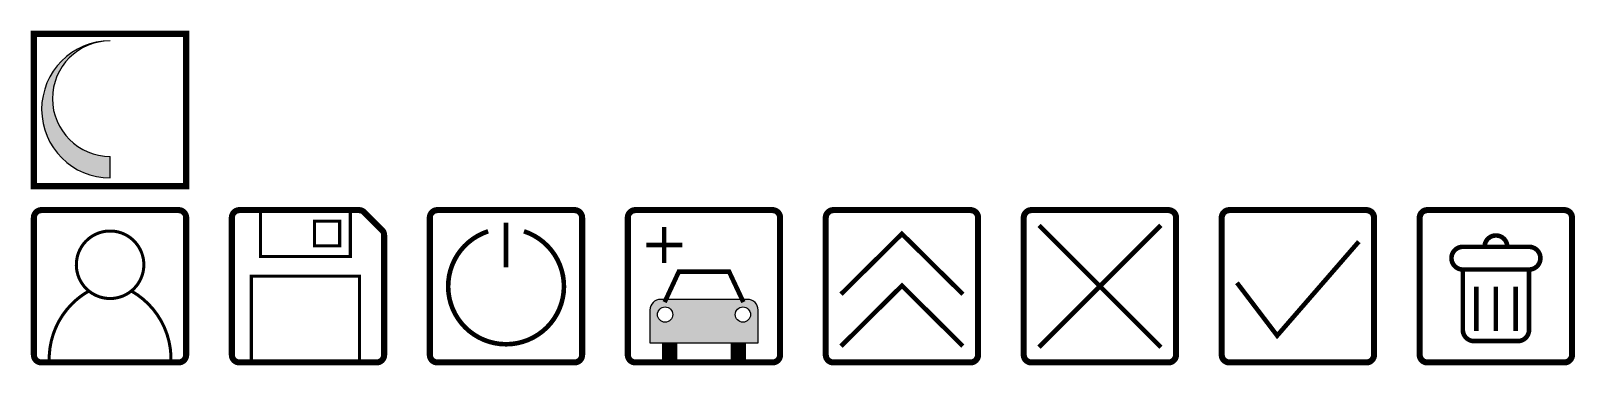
# Model space of a CAD drawing. Header units: millimetres. Extents: x 2808 to 3822, y 1395 to 1618.
import ezdxf

# ---------------------------------------------------------------- set-up
doc = ezdxf.new("R2010")
doc.units = ezdxf.units.MM

msp = doc.modelspace()

# ---------------------------------------------------------------- hatches: boundary and pattern name
h = msp.add_hatch(color=256)
h.dxf.hatch_style = 1
h.paths.add_polyline_path([(2860.6, 1521.6), (2860.6, 1535.7, -1), (2860.5, 1611.6, 1)])
h = msp.add_hatch(color=256)
h.dxf.hatch_style = 1
h.paths.add_polyline_path([(3286, 1434.9, 0.414214), (3279, 1441.9), (3221.9, 1441.9, 0.414214), (3214.9, 1434.9), (3214.9, 1413.4), (3286, 1413.4)])
h.paths.add_polyline_path([(3219.9, 1431.9, -1), (3229.9, 1431.9, -1)], flags=16)
h.paths.add_polyline_path([(3271, 1431.9, -1), (3281, 1431.9, -1)], flags=16)

# ---------------------------------------------------------------- linework, layer by layer
for points, const_width in [([(2810.4, 1616.2), (2910.4, 1616.2), (2910.4, 1516.2), (2810.4, 1516.2)], 4), ([(2959.2, 1500.5), (3018.2, 1500.5), (3018.2, 1470.1), (2959.2, 1470.1)], 2), ([(2994.7, 1493.2), (3011.2, 1493.2), (3011.2, 1477.1), (2994.7, 1477.1)], 2), ([(2953.2, 1457.1), (3024.2, 1457.1), (3024.2, 1400.5), (2953.2, 1400.5)], 2)]:
    msp.add_lwpolyline(points, close=True, dxfattribs=dict(const_width=const_width))
for points in [[(2860.6, 1521.6), (2860.6, 1535.7)], [(3279, 1441.9), (3221.9, 1441.9)], [(3214.9, 1434.9), (3214.9, 1413.4), (3286, 1413.4), (3286, 1434.9)], [(2820.5, 1400.5), (2900.4, 1400.5)]]:
    msp.add_lwpolyline(points)
for points, const_width in [([(2810.4, 1405.5), (2810.4, 1495.5, -0.414214), (2815.4, 1500.5), (2905.4, 1500.5, -0.414214), (2910.4, 1495.5), (2910.4, 1405.5, -0.414214), (2905.4, 1400.5), (2815.4, 1400.5, -0.414214)], 4), ([(3039, 1487.4, -0.198912), (3040.4, 1483.9), (3040.4, 1405.5, -0.414214), (3035.4, 1400.5), (2945.4, 1400.5, -0.414214), (2940.4, 1405.5), (2940.4, 1495.5, -0.414214), (2945.4, 1500.5), (3023.9, 1500.5, -0.198912), (3027.4, 1499)], 4), ([(3070.4, 1405.5), (3070.4, 1495.5, -0.414214), (3075.4, 1500.5), (3165.4, 1500.5, -0.414214), (3170.4, 1495.5), (3170.4, 1405.5, -0.414214), (3165.4, 1400.5), (3075.4, 1400.5, -0.414214)], 4), ([(3200.4, 1405.5), (3200.4, 1495.5, -0.414214), (3205.4, 1500.5), (3295.4, 1500.5, -0.414214), (3300.4, 1495.5), (3300.4, 1405.5, -0.414214), (3295.4, 1400.5), (3205.4, 1400.5, -0.414214)], 4), ([(3330.4, 1405.5), (3330.4, 1495.5, -0.414214), (3335.4, 1500.5), (3425.4, 1500.5, -0.414214), (3430.4, 1495.5), (3430.4, 1405.5, -0.414214), (3425.4, 1400.5), (3335.4, 1400.5, -0.414214)], 4), ([(3460.4, 1405.5), (3460.4, 1495.5, -0.414214), (3465.4, 1500.5), (3555.4, 1500.5, -0.414214), (3560.4, 1495.5), (3560.4, 1405.5, -0.414214), (3555.4, 1400.5), (3465.4, 1400.5, -0.414214)], 4), ([(3590.4, 1405.5), (3590.4, 1495.5, -0.414214), (3595.4, 1500.5), (3685.4, 1500.5, -0.414214), (3690.4, 1495.5), (3690.4, 1405.5, -0.414214), (3685.4, 1400.5), (3595.4, 1400.5, -0.414214)], 4), ([(3720.4, 1405.5), (3720.4, 1495.5, -0.414214), (3725.4, 1500.5), (3815.4, 1500.5, -0.414214), (3820.4, 1495.5), (3820.4, 1405.5, -0.414214), (3815.4, 1400.5), (3725.4, 1400.5, -0.414214)], 4), ([(3756.2, 1414.5, -0.414214), (3748.7, 1421.9), (3748.7, 1461.5), (3792.2, 1461.5), (3792.2, 1421.9, -0.414214), (3784.7, 1414.5)], 3)]:
    msp.add_lwpolyline(points, format="xyb", close=True, dxfattribs=dict(const_width=const_width))
for points, const_width in [([(3120.4, 1462.9), (3120.4, 1492.3)], 3), ([(3224.3, 1489.4), (3224.3, 1465.8)], 3), ([(3470.4, 1410.5), (3550.4, 1490.5)], 3), ([(3470.4, 1490.5), (3550.4, 1410.5)], 3), ([(3420.4, 1445.3), (3380.4, 1484.9), (3340.4, 1445.3)], 3), ([(3600.4, 1452.8), (3626.8, 1418.1), (3680.4, 1479.8)], 3), ([(3212.5, 1477.6), (3236.1, 1477.6)], 3), ([(3420.4, 1411.2), (3380.4, 1450.9), (3340.4, 1411.2)], 3), ([(3757.5, 1450.2), (3757.5, 1421.2)], 3), ([(3770.4, 1450.2), (3770.4, 1421.2)], 3), ([(3783.4, 1450.2), (3783.4, 1421.2)], 3), ([(3227.9, 1400.5), (3227.9, 1413.4)], 10), ([(3273, 1400.5), (3273, 1413.4)], 10)]:
    msp.add_lwpolyline(points, dxfattribs=dict(const_width=const_width))
for points, const_width in [([(2846.5, 1447.4, -2.823915), (2874.4, 1447.4, 0.476976)], 2), ([(3108.7, 1486.6, 6.312604), (3132.2, 1486.6, -6.312604)], 3), ([(3763, 1476.4, -1), (3777.9, 1476.4)], 3), ([(3748.7, 1461.5, -1), (3748.7, 1476.4), (3792.2, 1476.4, -1), (3792.2, 1461.5)], 3), ([(2820.5, 1400.5, -0.282457), (2846.5, 1447.4, 0.354118), (2874.4, 1447.4, -0.282457), (2900.4, 1400.5, 1.045767)], 2)]:
    msp.add_lwpolyline(points, format="xyb", dxfattribs=dict(const_width=const_width))
msp.add_lwpolyline([(3224.6, 1440.1, 3, 3, 0), (3233.9, 1460.1, 3, 3, 0), (3266.9, 1460.1, 3, 3, 0), (3276.3, 1440.1, 0, 0, 0)], format="xyseb")
for centre in [(3224.9, 1431.9), (3276, 1431.9)]:
    msp.add_circle(centre, 5)
for centre, radius, start, end in [((2860.5, 1566.6), 45, 90.1034, 270.1034), ((2860.5, 1573.7), 37.9, 90.1034, 270.1034), ((3221.9, 1434.9), 7, 90, 180), ((3279, 1434.9), 7, 0, 90)]:
    msp.add_arc(centre, radius, start, end)

doc.saveas('drawing.dxf')
